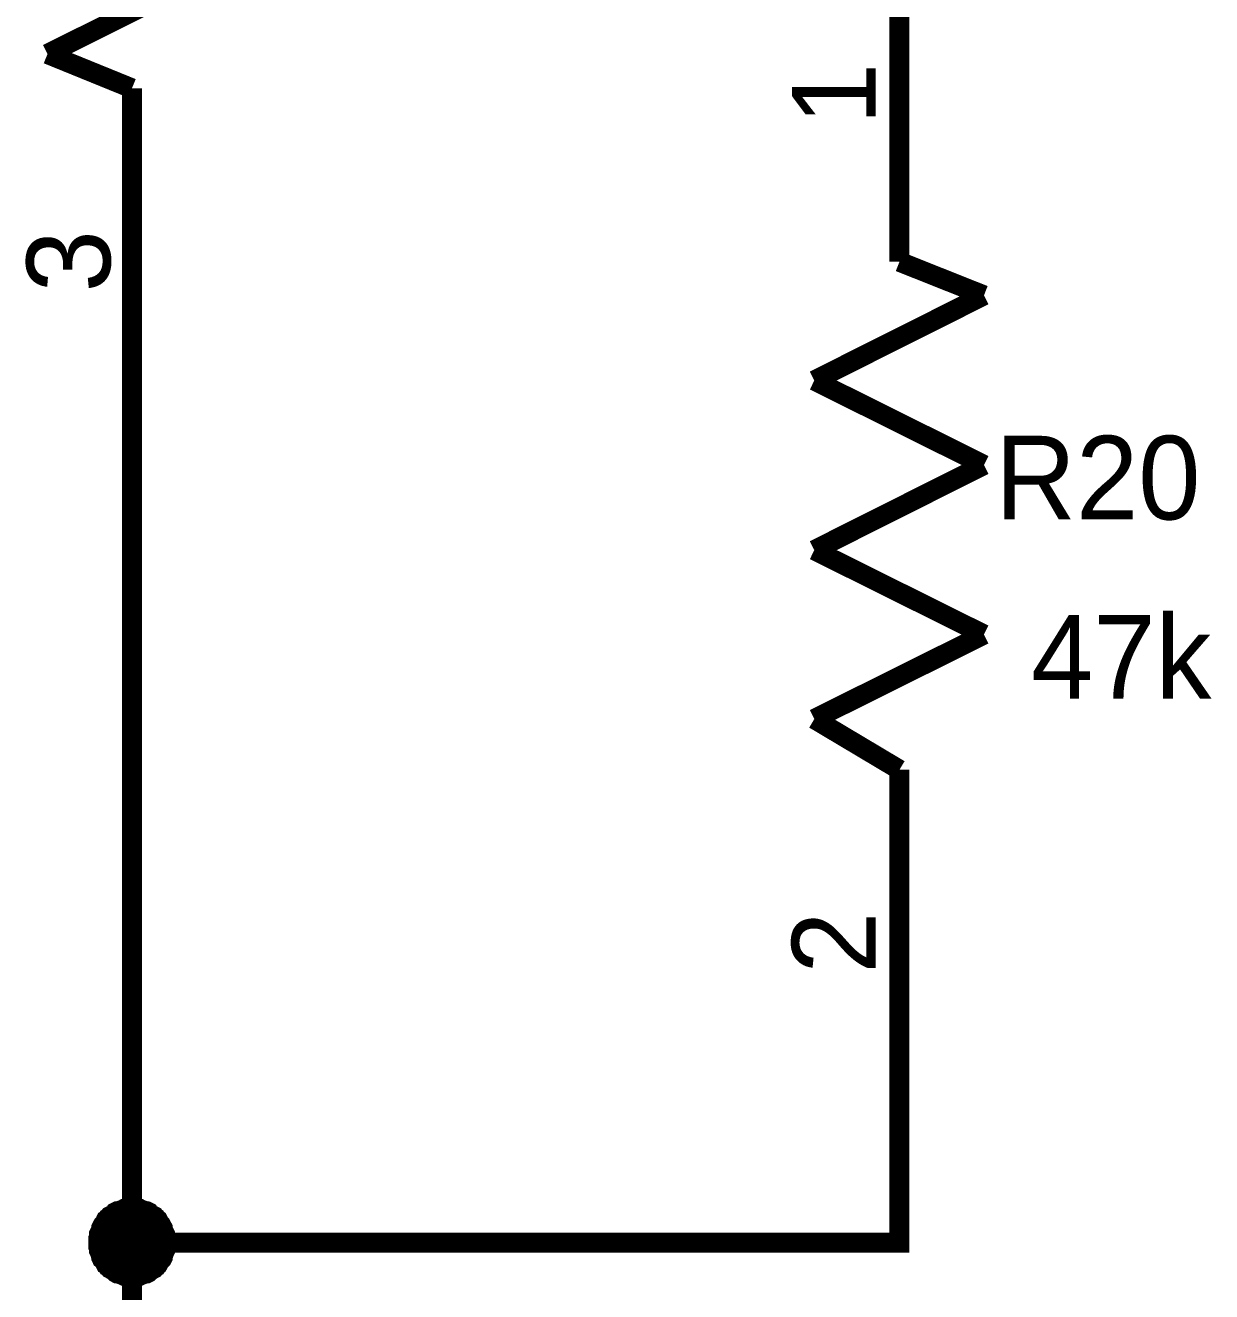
# Model space of a CAD drawing. Header units: millimetres. Extents: x 0 to 800, y 0 to 567.
# Drawn here: x 62.16 to 79.94, y 446.08 to 465.06 of the extents above; entities that cross this region are included whole.
import ezdxf

# ---------------------------------------------------------------- set-up
doc = ezdxf.new("R2010")
doc.units = ezdxf.units.MM
doc.layers.add('Sheet', color=255, linetype='Continuous')

msp = doc.modelspace()

# ---------------------------------------------------------------- linework, layer by layer
at = {"layer": 'Sheet'}
for points, const_width in [([(75.261, 461.515), (75.261, 466.6)], 0.3), ([(65.025, 465.894), (62.494, 464.629)], 0.3), ([(62.494, 464.629), (63.759, 464.114)], 0.3), ([(63.759, 464.114), (63.759, 459.04)], 0.3), ([(75.261, 461.515), (75.261, 462.277)], 0.3), ([(76.527, 461.011), (75.261, 461.515)], 0.3), ([(73.985, 459.735), (76.527, 461.011)], 0.3), ([(76.527, 458.469), (73.985, 459.735)], 0.3), ([(63.759, 445.321), (63.759, 446.811), (63.759, 459.04)], 0.3), ([(73.985, 457.192), (76.527, 458.469)], 0.3), ([(76.527, 455.927), (73.985, 457.192)], 0.3), ([(73.985, 454.661), (76.527, 455.927)], 0.3), ([(75.261, 453.9), (73.985, 454.661)], 0.3), ([(75.261, 453.9), (75.261, 448.815)], 0.3), ([(75.261, 453.9), (75.261, 453.138)], 0.3), ([(75.261, 448.815), (75.261, 446.811), (63.759, 446.811)], 0.3), ([(63.255, 446.811), (63.255, 446.833), (63.255, 446.867), (63.267, 446.889), (63.267, 446.911), (63.267, 446.945), (63.278, 446.967), (63.289, 446.99), (63.3, 447.012), (63.3, 447.035), (63.311, 447.057), (63.323, 447.079), (63.345, 447.102), (63.356, 447.124), (63.367, 447.147), (63.39, 447.158), (63.401, 447.18), (63.423, 447.191), (63.435, 447.214), (63.457, 447.225), (63.479, 447.236), (63.502, 447.247), (63.513, 447.27), (63.535, 447.281), (63.558, 447.281), (63.58, 447.292), (63.614, 447.303), (63.636, 447.315), (63.659, 447.315), (63.681, 447.315), (63.703, 447.326), (63.737, 447.326), (63.759, 447.326)], 0.3), ([(63.255, 446.811), (63.255, 446.833), (63.255, 446.867), (63.267, 446.889), (63.267, 446.911), (63.267, 446.945), (63.278, 446.967), (63.289, 446.99), (63.3, 447.012), (63.3, 447.035), (63.311, 447.057), (63.323, 447.079), (63.345, 447.102), (63.356, 447.124), (63.367, 447.147), (63.39, 447.158), (63.401, 447.18), (63.423, 447.191), (63.435, 447.214), (63.457, 447.225), (63.479, 447.236), (63.502, 447.247), (63.513, 447.27), (63.535, 447.281), (63.558, 447.281), (63.58, 447.292), (63.614, 447.303), (63.636, 447.315), (63.659, 447.315), (63.681, 447.315), (63.703, 447.326), (63.737, 447.326), (63.759, 447.326)], 0.3), ([(63.255, 446.811), (63.255, 446.833), (63.255, 446.867), (63.267, 446.889), (63.267, 446.911), (63.267, 446.945), (63.278, 446.967), (63.289, 446.99), (63.3, 447.012), (63.3, 447.035), (63.311, 447.057), (63.323, 447.079), (63.345, 447.102), (63.356, 447.124), (63.367, 447.147), (63.39, 447.158), (63.401, 447.18), (63.423, 447.191), (63.435, 447.214), (63.457, 447.225), (63.479, 447.236), (63.502, 447.247), (63.513, 447.27), (63.535, 447.281), (63.558, 447.281), (63.58, 447.292), (63.614, 447.303), (63.636, 447.315), (63.659, 447.315), (63.681, 447.315), (63.703, 447.326), (63.737, 447.326), (63.759, 447.326)], 0.3), ([(63.255, 446.811), (63.255, 446.833), (63.255, 446.867), (63.267, 446.889), (63.267, 446.911), (63.267, 446.945), (63.278, 446.967), (63.289, 446.99), (63.3, 447.012), (63.3, 447.035), (63.311, 447.057), (63.323, 447.079), (63.345, 447.102), (63.356, 447.124), (63.367, 447.147), (63.39, 447.158), (63.401, 447.18), (63.423, 447.191), (63.435, 447.214), (63.457, 447.225), (63.479, 447.236), (63.502, 447.247), (63.513, 447.27), (63.535, 447.281), (63.558, 447.281), (63.58, 447.292), (63.614, 447.303), (63.636, 447.315), (63.659, 447.315), (63.681, 447.315), (63.703, 447.326), (63.737, 447.326), (63.759, 447.326)], 0.3), ([(63.759, 447.326), (63.759, 447.326)], 0.3), ([(63.759, 447.326), (63.782, 447.326), (63.815, 447.326), (63.838, 447.315), (63.86, 447.315), (63.883, 447.315), (63.905, 447.303), (63.939, 447.292), (63.961, 447.281), (63.983, 447.281), (64.006, 447.27), (64.017, 447.247), (64.039, 447.236), (64.062, 447.225), (64.084, 447.214), (64.095, 447.191), (64.118, 447.18), (64.129, 447.158), (64.151, 447.147), (64.163, 447.124), (64.174, 447.102), (64.196, 447.079), (64.207, 447.057), (64.219, 447.035), (64.219, 447.012), (64.23, 446.99), (64.241, 446.967), (64.252, 446.945), (64.252, 446.911), (64.252, 446.889), (64.263, 446.867), (64.263, 446.833), (64.263, 446.811)], 0.3), ([(63.759, 447.326), (63.759, 447.326)], 0.3), ([(63.759, 447.326), (63.782, 447.326), (63.815, 447.326), (63.838, 447.315), (63.86, 447.315), (63.883, 447.315), (63.905, 447.303), (63.939, 447.292), (63.961, 447.281), (63.983, 447.281), (64.006, 447.27), (64.017, 447.247), (64.039, 447.236), (64.062, 447.225), (64.084, 447.214), (64.095, 447.191), (64.118, 447.18), (64.129, 447.158), (64.151, 447.147), (64.163, 447.124), (64.174, 447.102), (64.196, 447.079), (64.207, 447.057), (64.219, 447.035), (64.219, 447.012), (64.23, 446.99), (64.241, 446.967), (64.252, 446.945), (64.252, 446.911), (64.252, 446.889), (64.263, 446.867), (64.263, 446.833), (64.263, 446.811)], 0.3), ([(63.759, 447.326), (63.759, 447.326)], 0.3), ([(63.759, 447.326), (63.782, 447.326), (63.815, 447.326), (63.838, 447.315), (63.86, 447.315), (63.883, 447.315), (63.905, 447.303), (63.939, 447.292), (63.961, 447.281), (63.983, 447.281), (64.006, 447.27), (64.017, 447.247), (64.039, 447.236), (64.062, 447.225), (64.084, 447.214), (64.095, 447.191), (64.118, 447.18), (64.129, 447.158), (64.151, 447.147), (64.163, 447.124), (64.174, 447.102), (64.196, 447.079), (64.207, 447.057), (64.219, 447.035), (64.219, 447.012), (64.23, 446.99), (64.241, 446.967), (64.252, 446.945), (64.252, 446.911), (64.252, 446.889), (64.263, 446.867), (64.263, 446.833), (64.263, 446.811)], 0.3), ([(63.759, 447.326), (63.759, 447.326)], 0.3), ([(63.759, 447.326), (63.782, 447.326), (63.815, 447.326), (63.838, 447.315), (63.86, 447.315), (63.883, 447.315), (63.905, 447.303), (63.939, 447.292), (63.961, 447.281), (63.983, 447.281), (64.006, 447.27), (64.017, 447.247), (64.039, 447.236), (64.062, 447.225), (64.084, 447.214), (64.095, 447.191), (64.118, 447.18), (64.129, 447.158), (64.151, 447.147), (64.163, 447.124), (64.174, 447.102), (64.196, 447.079), (64.207, 447.057), (64.219, 447.035), (64.219, 447.012), (64.23, 446.99), (64.241, 446.967), (64.252, 446.945), (64.252, 446.911), (64.252, 446.889), (64.263, 446.867), (64.263, 446.833), (64.263, 446.811)], 0.3), ([(63.255, 446.811), (63.255, 446.833), (63.255, 446.867), (63.267, 446.889), (63.267, 446.911), (63.267, 446.945), (63.278, 446.967), (63.289, 446.99), (63.3, 447.012), (63.3, 447.035), (63.311, 447.057), (63.323, 447.079), (63.345, 447.102), (63.356, 447.124), (63.367, 447.147), (63.39, 447.158), (63.401, 447.18), (63.423, 447.191), (63.435, 447.214), (63.457, 447.225), (63.479, 447.236), (63.502, 447.247), (63.513, 447.27), (63.535, 447.281), (63.558, 447.281), (63.58, 447.292), (63.614, 447.303), (63.636, 447.315), (63.659, 447.315), (63.681, 447.315), (63.703, 447.326), (63.737, 447.326), (63.759, 447.326)], 0.0991), ([(63.255, 446.811), (63.255, 446.833), (63.255, 446.867), (63.267, 446.889), (63.267, 446.911), (63.267, 446.945), (63.278, 446.967), (63.289, 446.99), (63.3, 447.012), (63.3, 447.035), (63.311, 447.057), (63.323, 447.079), (63.345, 447.102), (63.356, 447.124), (63.367, 447.147), (63.39, 447.158), (63.401, 447.18), (63.423, 447.191), (63.435, 447.214), (63.457, 447.225), (63.479, 447.236), (63.502, 447.247), (63.513, 447.27), (63.535, 447.281), (63.558, 447.281), (63.58, 447.292), (63.614, 447.303), (63.636, 447.315), (63.659, 447.315), (63.681, 447.315), (63.703, 447.326), (63.737, 447.326), (63.759, 447.326)], 0.0991), ([(63.255, 446.811), (63.255, 446.833), (63.255, 446.867), (63.267, 446.889), (63.267, 446.911), (63.267, 446.945), (63.278, 446.967), (63.289, 446.99), (63.3, 447.012), (63.3, 447.035), (63.311, 447.057), (63.323, 447.079), (63.345, 447.102), (63.356, 447.124), (63.367, 447.147), (63.39, 447.158), (63.401, 447.18), (63.423, 447.191), (63.435, 447.214), (63.457, 447.225), (63.479, 447.236), (63.502, 447.247), (63.513, 447.27), (63.535, 447.281), (63.558, 447.281), (63.58, 447.292), (63.614, 447.303), (63.636, 447.315), (63.659, 447.315), (63.681, 447.315), (63.703, 447.326), (63.737, 447.326), (63.759, 447.326)], 0.0991), ([(63.255, 446.811), (63.255, 446.833), (63.255, 446.867), (63.267, 446.889), (63.267, 446.911), (63.267, 446.945), (63.278, 446.967), (63.289, 446.99), (63.3, 447.012), (63.3, 447.035), (63.311, 447.057), (63.323, 447.079), (63.345, 447.102), (63.356, 447.124), (63.367, 447.147), (63.39, 447.158), (63.401, 447.18), (63.423, 447.191), (63.435, 447.214), (63.457, 447.225), (63.479, 447.236), (63.502, 447.247), (63.513, 447.27), (63.535, 447.281), (63.558, 447.281), (63.58, 447.292), (63.614, 447.303), (63.636, 447.315), (63.659, 447.315), (63.681, 447.315), (63.703, 447.326), (63.737, 447.326), (63.759, 447.326)], 0.0991), ([(63.759, 447.326), (63.759, 447.326)], 0.0991), ([(63.759, 447.326), (63.782, 447.326), (63.815, 447.326), (63.838, 447.315), (63.86, 447.315), (63.883, 447.315), (63.905, 447.303), (63.939, 447.292), (63.961, 447.281), (63.983, 447.281), (64.006, 447.27), (64.017, 447.247), (64.039, 447.236), (64.062, 447.225), (64.084, 447.214), (64.095, 447.191), (64.118, 447.18), (64.129, 447.158), (64.151, 447.147), (64.163, 447.124), (64.174, 447.102), (64.196, 447.079), (64.207, 447.057), (64.219, 447.035), (64.219, 447.012), (64.23, 446.99), (64.241, 446.967), (64.252, 446.945), (64.252, 446.911), (64.252, 446.889), (64.263, 446.867), (64.263, 446.833), (64.263, 446.811)], 0.0991), ([(63.759, 447.326), (63.759, 447.326)], 0.0991), ([(63.759, 447.326), (63.782, 447.326), (63.815, 447.326), (63.838, 447.315), (63.86, 447.315), (63.883, 447.315), (63.905, 447.303), (63.939, 447.292), (63.961, 447.281), (63.983, 447.281), (64.006, 447.27), (64.017, 447.247), (64.039, 447.236), (64.062, 447.225), (64.084, 447.214), (64.095, 447.191), (64.118, 447.18), (64.129, 447.158), (64.151, 447.147), (64.163, 447.124), (64.174, 447.102), (64.196, 447.079), (64.207, 447.057), (64.219, 447.035), (64.219, 447.012), (64.23, 446.99), (64.241, 446.967), (64.252, 446.945), (64.252, 446.911), (64.252, 446.889), (64.263, 446.867), (64.263, 446.833), (64.263, 446.811)], 0.0991), ([(63.759, 447.326), (63.759, 447.326)], 0.0991), ([(63.759, 447.326), (63.782, 447.326), (63.815, 447.326), (63.838, 447.315), (63.86, 447.315), (63.883, 447.315), (63.905, 447.303), (63.939, 447.292), (63.961, 447.281), (63.983, 447.281), (64.006, 447.27), (64.017, 447.247), (64.039, 447.236), (64.062, 447.225), (64.084, 447.214), (64.095, 447.191), (64.118, 447.18), (64.129, 447.158), (64.151, 447.147), (64.163, 447.124), (64.174, 447.102), (64.196, 447.079), (64.207, 447.057), (64.219, 447.035), (64.219, 447.012), (64.23, 446.99), (64.241, 446.967), (64.252, 446.945), (64.252, 446.911), (64.252, 446.889), (64.263, 446.867), (64.263, 446.833), (64.263, 446.811)], 0.0991), ([(63.759, 447.326), (63.759, 447.326)], 0.0991), ([(63.759, 447.326), (63.782, 447.326), (63.815, 447.326), (63.838, 447.315), (63.86, 447.315), (63.883, 447.315), (63.905, 447.303), (63.939, 447.292), (63.961, 447.281), (63.983, 447.281), (64.006, 447.27), (64.017, 447.247), (64.039, 447.236), (64.062, 447.225), (64.084, 447.214), (64.095, 447.191), (64.118, 447.18), (64.129, 447.158), (64.151, 447.147), (64.163, 447.124), (64.174, 447.102), (64.196, 447.079), (64.207, 447.057), (64.219, 447.035), (64.219, 447.012), (64.23, 446.99), (64.241, 446.967), (64.252, 446.945), (64.252, 446.911), (64.252, 446.889), (64.263, 446.867), (64.263, 446.833), (64.263, 446.811)], 0.0991), ([(63.759, 446.307), (63.737, 446.307), (63.703, 446.307), (63.681, 446.318), (63.659, 446.318), (63.636, 446.318), (63.614, 446.329), (63.58, 446.34), (63.558, 446.351), (63.535, 446.351), (63.513, 446.363), (63.502, 446.374), (63.479, 446.396), (63.457, 446.407), (63.435, 446.419), (63.423, 446.441), (63.401, 446.452), (63.39, 446.475), (63.367, 446.486), (63.356, 446.508), (63.345, 446.531), (63.323, 446.553), (63.311, 446.564), (63.3, 446.587), (63.3, 446.609), (63.289, 446.631), (63.278, 446.665), (63.267, 446.687), (63.267, 446.71), (63.267, 446.732), (63.255, 446.755), (63.255, 446.788), (63.255, 446.811)], 0.3), ([(63.255, 446.811), (63.255, 446.811)], 0.3), ([(63.759, 446.307), (63.737, 446.307), (63.703, 446.307), (63.681, 446.318), (63.659, 446.318), (63.636, 446.318), (63.614, 446.329), (63.58, 446.34), (63.558, 446.351), (63.535, 446.351), (63.513, 446.363), (63.502, 446.374), (63.479, 446.396), (63.457, 446.407), (63.435, 446.419), (63.423, 446.441), (63.401, 446.452), (63.39, 446.475), (63.367, 446.486), (63.356, 446.508), (63.345, 446.531), (63.323, 446.553), (63.311, 446.564), (63.3, 446.587), (63.3, 446.609), (63.289, 446.631), (63.278, 446.665), (63.267, 446.687), (63.267, 446.71), (63.267, 446.732), (63.255, 446.755), (63.255, 446.788), (63.255, 446.811)], 0.3), ([(63.255, 446.811), (63.255, 446.811)], 0.3), ([(63.759, 446.307), (63.737, 446.307), (63.703, 446.307), (63.681, 446.318), (63.659, 446.318), (63.636, 446.318), (63.614, 446.329), (63.58, 446.34), (63.558, 446.351), (63.535, 446.351), (63.513, 446.363), (63.502, 446.374), (63.479, 446.396), (63.457, 446.407), (63.435, 446.419), (63.423, 446.441), (63.401, 446.452), (63.39, 446.475), (63.367, 446.486), (63.356, 446.508), (63.345, 446.531), (63.323, 446.553), (63.311, 446.564), (63.3, 446.587), (63.3, 446.609), (63.289, 446.631), (63.278, 446.665), (63.267, 446.687), (63.267, 446.71), (63.267, 446.732), (63.255, 446.755), (63.255, 446.788), (63.255, 446.811)], 0.3), ([(63.255, 446.811), (63.255, 446.811)], 0.3), ([(63.759, 446.307), (63.737, 446.307), (63.703, 446.307), (63.681, 446.318), (63.659, 446.318), (63.636, 446.318), (63.614, 446.329), (63.58, 446.34), (63.558, 446.351), (63.535, 446.351), (63.513, 446.363), (63.502, 446.374), (63.479, 446.396), (63.457, 446.407), (63.435, 446.419), (63.423, 446.441), (63.401, 446.452), (63.39, 446.475), (63.367, 446.486), (63.356, 446.508), (63.345, 446.531), (63.323, 446.553), (63.311, 446.564), (63.3, 446.587), (63.3, 446.609), (63.289, 446.631), (63.278, 446.665), (63.267, 446.687), (63.267, 446.71), (63.267, 446.732), (63.255, 446.755), (63.255, 446.788), (63.255, 446.811)], 0.3), ([(63.255, 446.811), (63.255, 446.811)], 0.3), ([(63.759, 446.307), (63.737, 446.307), (63.703, 446.307), (63.681, 446.318), (63.659, 446.318), (63.636, 446.318), (63.614, 446.329), (63.58, 446.34), (63.558, 446.351), (63.535, 446.351), (63.513, 446.363), (63.502, 446.374), (63.479, 446.396), (63.457, 446.407), (63.435, 446.419), (63.423, 446.441), (63.401, 446.452), (63.39, 446.475), (63.367, 446.486), (63.356, 446.508), (63.345, 446.531), (63.323, 446.553), (63.311, 446.564), (63.3, 446.587), (63.3, 446.609), (63.289, 446.631), (63.278, 446.665), (63.267, 446.687), (63.267, 446.71), (63.267, 446.732), (63.255, 446.755), (63.255, 446.788), (63.255, 446.811)], 0.0991), ([(63.255, 446.811), (63.255, 446.811)], 0.0991), ([(63.759, 446.307), (63.737, 446.307), (63.703, 446.307), (63.681, 446.318), (63.659, 446.318), (63.636, 446.318), (63.614, 446.329), (63.58, 446.34), (63.558, 446.351), (63.535, 446.351), (63.513, 446.363), (63.502, 446.374), (63.479, 446.396), (63.457, 446.407), (63.435, 446.419), (63.423, 446.441), (63.401, 446.452), (63.39, 446.475), (63.367, 446.486), (63.356, 446.508), (63.345, 446.531), (63.323, 446.553), (63.311, 446.564), (63.3, 446.587), (63.3, 446.609), (63.289, 446.631), (63.278, 446.665), (63.267, 446.687), (63.267, 446.71), (63.267, 446.732), (63.255, 446.755), (63.255, 446.788), (63.255, 446.811)], 0.0991), ([(63.255, 446.811), (63.255, 446.811)], 0.0991), ([(63.759, 446.307), (63.737, 446.307), (63.703, 446.307), (63.681, 446.318), (63.659, 446.318), (63.636, 446.318), (63.614, 446.329), (63.58, 446.34), (63.558, 446.351), (63.535, 446.351), (63.513, 446.363), (63.502, 446.374), (63.479, 446.396), (63.457, 446.407), (63.435, 446.419), (63.423, 446.441), (63.401, 446.452), (63.39, 446.475), (63.367, 446.486), (63.356, 446.508), (63.345, 446.531), (63.323, 446.553), (63.311, 446.564), (63.3, 446.587), (63.3, 446.609), (63.289, 446.631), (63.278, 446.665), (63.267, 446.687), (63.267, 446.71), (63.267, 446.732), (63.255, 446.755), (63.255, 446.788), (63.255, 446.811)], 0.0991), ([(63.255, 446.811), (63.255, 446.811)], 0.0991), ([(63.759, 446.307), (63.737, 446.307), (63.703, 446.307), (63.681, 446.318), (63.659, 446.318), (63.636, 446.318), (63.614, 446.329), (63.58, 446.34), (63.558, 446.351), (63.535, 446.351), (63.513, 446.363), (63.502, 446.374), (63.479, 446.396), (63.457, 446.407), (63.435, 446.419), (63.423, 446.441), (63.401, 446.452), (63.39, 446.475), (63.367, 446.486), (63.356, 446.508), (63.345, 446.531), (63.323, 446.553), (63.311, 446.564), (63.3, 446.587), (63.3, 446.609), (63.289, 446.631), (63.278, 446.665), (63.267, 446.687), (63.267, 446.71), (63.267, 446.732), (63.255, 446.755), (63.255, 446.788), (63.255, 446.811)], 0.0991), ([(63.255, 446.811), (63.255, 446.811)], 0.0991), ([(64.263, 446.811), (64.263, 446.788), (64.263, 446.755), (64.252, 446.732), (64.252, 446.71), (64.252, 446.687), (64.241, 446.665), (64.23, 446.631), (64.219, 446.609), (64.219, 446.587), (64.207, 446.564), (64.196, 446.553), (64.174, 446.531), (64.163, 446.508), (64.151, 446.486), (64.129, 446.475), (64.118, 446.452), (64.095, 446.441), (64.084, 446.419), (64.062, 446.407), (64.039, 446.396), (64.017, 446.374), (64.006, 446.363), (63.983, 446.351), (63.961, 446.351), (63.939, 446.34), (63.905, 446.329), (63.883, 446.318), (63.86, 446.318), (63.838, 446.318), (63.815, 446.307), (63.782, 446.307), (63.759, 446.307)], 0.3), ([(64.263, 446.811), (64.263, 446.788), (64.263, 446.755), (64.252, 446.732), (64.252, 446.71), (64.252, 446.687), (64.241, 446.665), (64.23, 446.631), (64.219, 446.609), (64.219, 446.587), (64.207, 446.564), (64.196, 446.553), (64.174, 446.531), (64.163, 446.508), (64.151, 446.486), (64.129, 446.475), (64.118, 446.452), (64.095, 446.441), (64.084, 446.419), (64.062, 446.407), (64.039, 446.396), (64.017, 446.374), (64.006, 446.363), (63.983, 446.351), (63.961, 446.351), (63.939, 446.34), (63.905, 446.329), (63.883, 446.318), (63.86, 446.318), (63.838, 446.318), (63.815, 446.307), (63.782, 446.307), (63.759, 446.307)], 0.3), ([(64.263, 446.811), (64.263, 446.788), (64.263, 446.755), (64.252, 446.732), (64.252, 446.71), (64.252, 446.687), (64.241, 446.665), (64.23, 446.631), (64.219, 446.609), (64.219, 446.587), (64.207, 446.564), (64.196, 446.553), (64.174, 446.531), (64.163, 446.508), (64.151, 446.486), (64.129, 446.475), (64.118, 446.452), (64.095, 446.441), (64.084, 446.419), (64.062, 446.407), (64.039, 446.396), (64.017, 446.374), (64.006, 446.363), (63.983, 446.351), (63.961, 446.351), (63.939, 446.34), (63.905, 446.329), (63.883, 446.318), (63.86, 446.318), (63.838, 446.318), (63.815, 446.307), (63.782, 446.307), (63.759, 446.307)], 0.3), ([(64.263, 446.811), (64.263, 446.788), (64.263, 446.755), (64.252, 446.732), (64.252, 446.71), (64.252, 446.687), (64.241, 446.665), (64.23, 446.631), (64.219, 446.609), (64.219, 446.587), (64.207, 446.564), (64.196, 446.553), (64.174, 446.531), (64.163, 446.508), (64.151, 446.486), (64.129, 446.475), (64.118, 446.452), (64.095, 446.441), (64.084, 446.419), (64.062, 446.407), (64.039, 446.396), (64.017, 446.374), (64.006, 446.363), (63.983, 446.351), (63.961, 446.351), (63.939, 446.34), (63.905, 446.329), (63.883, 446.318), (63.86, 446.318), (63.838, 446.318), (63.815, 446.307), (63.782, 446.307), (63.759, 446.307)], 0.3), ([(64.263, 446.811), (64.263, 446.788), (64.263, 446.755), (64.252, 446.732), (64.252, 446.71), (64.252, 446.687), (64.241, 446.665), (64.23, 446.631), (64.219, 446.609), (64.219, 446.587), (64.207, 446.564), (64.196, 446.553), (64.174, 446.531), (64.163, 446.508), (64.151, 446.486), (64.129, 446.475), (64.118, 446.452), (64.095, 446.441), (64.084, 446.419), (64.062, 446.407), (64.039, 446.396), (64.017, 446.374), (64.006, 446.363), (63.983, 446.351), (63.961, 446.351), (63.939, 446.34), (63.905, 446.329), (63.883, 446.318), (63.86, 446.318), (63.838, 446.318), (63.815, 446.307), (63.782, 446.307), (63.759, 446.307)], 0.0991), ([(64.263, 446.811), (64.263, 446.788), (64.263, 446.755), (64.252, 446.732), (64.252, 446.71), (64.252, 446.687), (64.241, 446.665), (64.23, 446.631), (64.219, 446.609), (64.219, 446.587), (64.207, 446.564), (64.196, 446.553), (64.174, 446.531), (64.163, 446.508), (64.151, 446.486), (64.129, 446.475), (64.118, 446.452), (64.095, 446.441), (64.084, 446.419), (64.062, 446.407), (64.039, 446.396), (64.017, 446.374), (64.006, 446.363), (63.983, 446.351), (63.961, 446.351), (63.939, 446.34), (63.905, 446.329), (63.883, 446.318), (63.86, 446.318), (63.838, 446.318), (63.815, 446.307), (63.782, 446.307), (63.759, 446.307)], 0.0991), ([(64.263, 446.811), (64.263, 446.788), (64.263, 446.755), (64.252, 446.732), (64.252, 446.71), (64.252, 446.687), (64.241, 446.665), (64.23, 446.631), (64.219, 446.609), (64.219, 446.587), (64.207, 446.564), (64.196, 446.553), (64.174, 446.531), (64.163, 446.508), (64.151, 446.486), (64.129, 446.475), (64.118, 446.452), (64.095, 446.441), (64.084, 446.419), (64.062, 446.407), (64.039, 446.396), (64.017, 446.374), (64.006, 446.363), (63.983, 446.351), (63.961, 446.351), (63.939, 446.34), (63.905, 446.329), (63.883, 446.318), (63.86, 446.318), (63.838, 446.318), (63.815, 446.307), (63.782, 446.307), (63.759, 446.307)], 0.0991), ([(64.263, 446.811), (64.263, 446.788), (64.263, 446.755), (64.252, 446.732), (64.252, 446.71), (64.252, 446.687), (64.241, 446.665), (64.23, 446.631), (64.219, 446.609), (64.219, 446.587), (64.207, 446.564), (64.196, 446.553), (64.174, 446.531), (64.163, 446.508), (64.151, 446.486), (64.129, 446.475), (64.118, 446.452), (64.095, 446.441), (64.084, 446.419), (64.062, 446.407), (64.039, 446.396), (64.017, 446.374), (64.006, 446.363), (63.983, 446.351), (63.961, 446.351), (63.939, 446.34), (63.905, 446.329), (63.883, 446.318), (63.86, 446.318), (63.838, 446.318), (63.815, 446.307), (63.782, 446.307), (63.759, 446.307)], 0.0991), ([(64.263, 446.811), (64.263, 446.811), (64.263, 446.811), (64.263, 446.811), (64.263, 446.811), (64.263, 446.811), (64.263, 446.811), (64.263, 446.811), (64.263, 446.811), (64.263, 446.811), (64.263, 446.811), (64.263, 446.811), (64.263, 446.811), (64.263, 446.811), (64.263, 446.811), (64.263, 446.811), (64.263, 446.811), (64.263, 446.811), (64.263, 446.811), (64.263, 446.811), (64.263, 446.811), (64.263, 446.811), (64.263, 446.811), (64.263, 446.811), (64.263, 446.811), (64.263, 446.811), (64.263, 446.811), (64.263, 446.811), (64.263, 446.811), (64.263, 446.811), (64.263, 446.811), (64.263, 446.811), (64.263, 446.811)], 0.3), ([(64.263, 446.811), (64.263, 446.811)], 0.3), ([(64.263, 446.811), (64.263, 446.811), (64.263, 446.811), (64.263, 446.811), (64.263, 446.811), (64.263, 446.811), (64.263, 446.811), (64.263, 446.811), (64.263, 446.811), (64.263, 446.811), (64.263, 446.811), (64.263, 446.811), (64.263, 446.811), (64.263, 446.811), (64.263, 446.811), (64.263, 446.811), (64.263, 446.811), (64.263, 446.811), (64.263, 446.811), (64.263, 446.811), (64.263, 446.811), (64.263, 446.811), (64.263, 446.811), (64.263, 446.811), (64.263, 446.811), (64.263, 446.811), (64.263, 446.811), (64.263, 446.811), (64.263, 446.811), (64.263, 446.811), (64.263, 446.811), (64.263, 446.811), (64.263, 446.811)], 0.3), ([(64.263, 446.811), (64.263, 446.811)], 0.3), ([(64.263, 446.811), (64.263, 446.811), (64.263, 446.811), (64.263, 446.811), (64.263, 446.811), (64.263, 446.811), (64.263, 446.811), (64.263, 446.811), (64.263, 446.811), (64.263, 446.811), (64.263, 446.811), (64.263, 446.811), (64.263, 446.811), (64.263, 446.811), (64.263, 446.811), (64.263, 446.811), (64.263, 446.811), (64.263, 446.811), (64.263, 446.811), (64.263, 446.811), (64.263, 446.811), (64.263, 446.811), (64.263, 446.811), (64.263, 446.811), (64.263, 446.811), (64.263, 446.811), (64.263, 446.811), (64.263, 446.811), (64.263, 446.811), (64.263, 446.811), (64.263, 446.811), (64.263, 446.811), (64.263, 446.811)], 0.3), ([(64.263, 446.811), (64.263, 446.811)], 0.3), ([(64.263, 446.811), (64.263, 446.811), (64.263, 446.811), (64.263, 446.811), (64.263, 446.811), (64.263, 446.811), (64.263, 446.811), (64.263, 446.811), (64.263, 446.811), (64.263, 446.811), (64.263, 446.811), (64.263, 446.811), (64.263, 446.811), (64.263, 446.811), (64.263, 446.811), (64.263, 446.811), (64.263, 446.811), (64.263, 446.811), (64.263, 446.811), (64.263, 446.811), (64.263, 446.811), (64.263, 446.811), (64.263, 446.811), (64.263, 446.811), (64.263, 446.811), (64.263, 446.811), (64.263, 446.811), (64.263, 446.811), (64.263, 446.811), (64.263, 446.811), (64.263, 446.811), (64.263, 446.811), (64.263, 446.811)], 0.3), ([(64.263, 446.811), (64.263, 446.811)], 0.3), ([(64.263, 446.811), (64.263, 446.811), (64.263, 446.811), (64.263, 446.811), (64.263, 446.811), (64.263, 446.811), (64.263, 446.811), (64.263, 446.811), (64.263, 446.811), (64.263, 446.811), (64.263, 446.811), (64.263, 446.811), (64.263, 446.811), (64.263, 446.811), (64.263, 446.811), (64.263, 446.811), (64.263, 446.811), (64.263, 446.811), (64.263, 446.811), (64.263, 446.811), (64.263, 446.811), (64.263, 446.811), (64.263, 446.811), (64.263, 446.811), (64.263, 446.811), (64.263, 446.811), (64.263, 446.811), (64.263, 446.811), (64.263, 446.811), (64.263, 446.811), (64.263, 446.811), (64.263, 446.811), (64.263, 446.811)], 0.0991), ([(64.263, 446.811), (64.263, 446.811)], 0.0991), ([(64.263, 446.811), (64.263, 446.811), (64.263, 446.811), (64.263, 446.811), (64.263, 446.811), (64.263, 446.811), (64.263, 446.811), (64.263, 446.811), (64.263, 446.811), (64.263, 446.811), (64.263, 446.811), (64.263, 446.811), (64.263, 446.811), (64.263, 446.811), (64.263, 446.811), (64.263, 446.811), (64.263, 446.811), (64.263, 446.811), (64.263, 446.811), (64.263, 446.811), (64.263, 446.811), (64.263, 446.811), (64.263, 446.811), (64.263, 446.811), (64.263, 446.811), (64.263, 446.811), (64.263, 446.811), (64.263, 446.811), (64.263, 446.811), (64.263, 446.811), (64.263, 446.811), (64.263, 446.811), (64.263, 446.811)], 0.0991), ([(64.263, 446.811), (64.263, 446.811)], 0.0991), ([(64.263, 446.811), (64.263, 446.811), (64.263, 446.811), (64.263, 446.811), (64.263, 446.811), (64.263, 446.811), (64.263, 446.811), (64.263, 446.811), (64.263, 446.811), (64.263, 446.811), (64.263, 446.811), (64.263, 446.811), (64.263, 446.811), (64.263, 446.811), (64.263, 446.811), (64.263, 446.811), (64.263, 446.811), (64.263, 446.811), (64.263, 446.811), (64.263, 446.811), (64.263, 446.811), (64.263, 446.811), (64.263, 446.811), (64.263, 446.811), (64.263, 446.811), (64.263, 446.811), (64.263, 446.811), (64.263, 446.811), (64.263, 446.811), (64.263, 446.811), (64.263, 446.811), (64.263, 446.811), (64.263, 446.811)], 0.0991), ([(64.263, 446.811), (64.263, 446.811)], 0.0991), ([(64.263, 446.811), (64.263, 446.811), (64.263, 446.811), (64.263, 446.811), (64.263, 446.811), (64.263, 446.811), (64.263, 446.811), (64.263, 446.811), (64.263, 446.811), (64.263, 446.811), (64.263, 446.811), (64.263, 446.811), (64.263, 446.811), (64.263, 446.811), (64.263, 446.811), (64.263, 446.811), (64.263, 446.811), (64.263, 446.811), (64.263, 446.811), (64.263, 446.811), (64.263, 446.811), (64.263, 446.811), (64.263, 446.811), (64.263, 446.811), (64.263, 446.811), (64.263, 446.811), (64.263, 446.811), (64.263, 446.811), (64.263, 446.811), (64.263, 446.811), (64.263, 446.811), (64.263, 446.811), (64.263, 446.811)], 0.0991), ([(64.263, 446.811), (64.263, 446.811)], 0.0991)]:
    msp.add_lwpolyline(points, dxfattribs=dict(at, const_width=const_width))
at = {"layer": 'Sheet', "const_width": 0.508}
msp.add_lwpolyline([(63.5, 446.824, 1), (64.008, 446.824, 1)], format="xyb", close=True, dxfattribs=at)

# ---------------------------------------------------------------- texts
at = {"layer": 'Sheet'}
for s, p in [('1', (74.903, 463.565)), ('3', (63.435, 461.056)), ('2', (74.903, 450.842))]:
    msp.add_text(s, height=1.254, rotation=90, dxfattribs=at).set_placement(p)
for s, p in [('R20', (76.695, 457.652)), ('47k', (77.232, 454.964))]:
    msp.add_text(s, height=1.2543, dxfattribs=at).set_placement(p)

doc.saveas('drawing.dxf')
